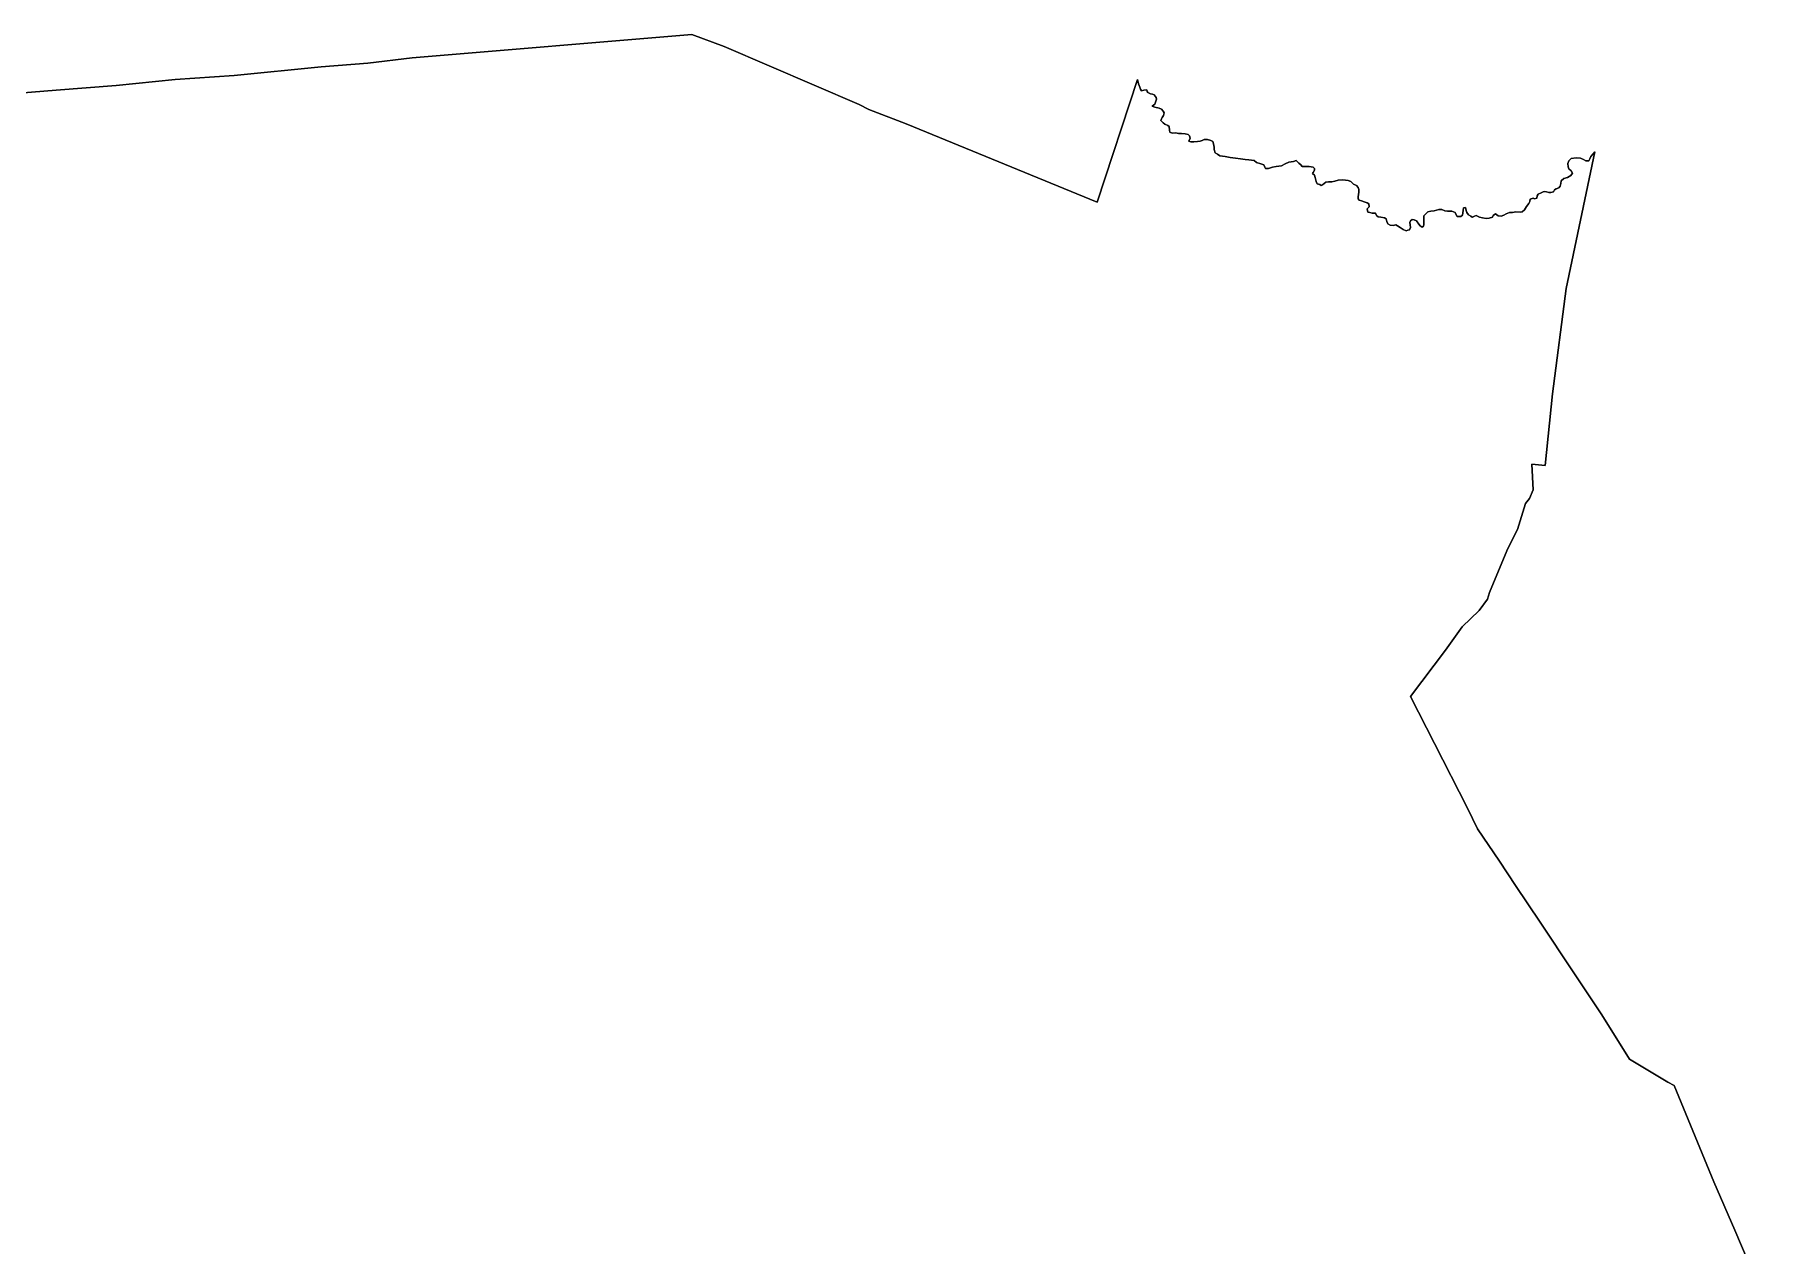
# Model space of a CAD drawing. Header units: inches. Extents: x 33.9 to 41.9, y -4.8 to 5.4.
# Drawn here: x 34.9606 to 35.1948, y 0.3951 to 0.5593 of the extents above; entities that cross this region are included whole.
import ezdxf

# ---------------------------------------------------------------- set-up
doc = ezdxf.new("R2010")
doc.units = ezdxf.units.IN
doc.header["$MEASUREMENT"] = 0
doc.layers.add('Counties', color=7, linetype='Continuous')

msp = doc.modelspace()

# ---------------------------------------------------------------- linework, layer by layer
at = {"layer": 'Counties'}
for points in [[(34.95121, 0.55079), (34.96348, 0.55175), (34.97164, 0.55241), (34.97963, 0.55319), (34.98767, 0.55373), (34.99947, 0.55493), (35.00578, 0.55541), (35.0118, 0.55613), (35.04975, 0.55931), (35.05416, 0.5577), (35.07245, 0.54981), (35.07377, 0.54915), (35.07883, 0.54719), (35.10475, 0.53655), (35.11023, 0.55323), (35.11038, 0.55264), (35.11052, 0.55217), (35.11063, 0.55191), (35.11077, 0.55169), (35.11108, 0.55177), (35.11147, 0.5518), (35.11155, 0.55158), (35.11164, 0.55144), (35.11197, 0.55127), (35.11225, 0.55121), (35.1125, 0.55113), (35.11275, 0.55079), (35.11281, 0.55054), (35.11273, 0.55026), (35.11256, 0.54987), (35.11222, 0.54959), (35.11256, 0.54945), (35.11317, 0.54931), (35.11348, 0.54917), (35.1137, 0.54892), (35.11382, 0.54867), (35.11376, 0.54833), (35.11356, 0.54805), (35.11348, 0.54786), (35.11337, 0.54763), (35.1137, 0.54733), (35.11393, 0.54716), (35.11432, 0.54699), (35.11454, 0.54685), (35.11457, 0.54635), (35.11463, 0.54607), (35.11493, 0.54595), (35.11544, 0.54598), (35.1158, 0.5459), (35.11619, 0.54587), (35.11669, 0.54584), (35.11708, 0.54573), (35.11728, 0.54556), (35.11736, 0.54526), (35.1172, 0.54486), (35.11747, 0.54475), (35.11787, 0.54475), (35.11837, 0.54481), (35.11873, 0.54484), (35.11901, 0.54495), (35.11929, 0.54509), (35.11971, 0.54506), (35.12018, 0.54495), (35.12046, 0.54481), (35.12055, 0.54447), (35.12063, 0.54405), (35.12063, 0.54372), (35.12077, 0.54327), (35.12108, 0.5431), (35.12141, 0.54285), (35.12211, 0.54277), (35.12281, 0.54265), (35.12354, 0.54254), (35.12418, 0.54246), (35.12485, 0.54235), (35.12535, 0.54232), (35.12605, 0.54221), (35.12638, 0.54193), (35.12697, 0.54179), (35.12736, 0.54162), (35.1275, 0.54134), (35.12761, 0.54115), (35.12801, 0.54115), (35.12854, 0.54131), (35.12904, 0.5414), (35.12976, 0.54151), (35.13024, 0.54179), (35.13077, 0.54201), (35.13139, 0.5421), (35.13175, 0.54221), (35.13211, 0.54187), (35.13239, 0.54165), (35.13256, 0.54143), (35.13303, 0.54143), (35.13351, 0.54143), (35.13404, 0.54131), (35.13423, 0.54115), (35.13423, 0.54092), (35.13404, 0.54061), (35.13398, 0.54048), (35.13423, 0.54022), (35.13435, 0.53992), (35.13446, 0.53936), (35.13462, 0.53905), (35.13496, 0.53899), (35.13516, 0.53882), (35.13532, 0.53891), (35.13577, 0.53927), (35.13613, 0.53933), (35.13658, 0.53933), (35.137, 0.53941), (35.13745, 0.53955), (35.138, 0.53961), (35.13845, 0.53955), (35.13881, 0.5395), (35.13918, 0.53936), (35.13954, 0.53902), (35.13993, 0.53883), (35.14018, 0.53855), (35.14024, 0.53827), (35.14027, 0.53793), (35.14018, 0.53729), (35.14018, 0.53704), (35.1403, 0.53684), (35.1406, 0.53676), (35.14099, 0.53662), (35.14141, 0.5365), (35.14161, 0.53636), (35.14164, 0.53595), (35.14138, 0.53566), (35.1415, 0.53522), (35.14175, 0.53516), (35.14205, 0.5351), (35.1425, 0.53508), (35.14264, 0.53477), (35.14287, 0.53457), (35.14323, 0.53452), (35.14373, 0.53443), (35.14395, 0.53429), (35.14404, 0.53393), (35.14421, 0.53362), (35.14451, 0.53346), (35.14493, 0.5334), (35.14529, 0.53351), (35.14552, 0.53337), (35.14585, 0.53312), (35.14627, 0.53287), (35.14669, 0.5327), (35.14691, 0.53276), (35.14711, 0.53284), (35.14728, 0.53315), (35.14722, 0.53348), (35.14719, 0.53382), (35.14728, 0.53404), (35.1475, 0.53421), (35.14775, 0.53418), (35.14806, 0.53402), (35.14842, 0.5336), (35.14856, 0.53337), (35.14884, 0.5332), (35.14901, 0.53332), (35.14909, 0.53354), (35.14909, 0.53382), (35.14907, 0.53424), (35.14909, 0.53472), (35.14937, 0.53497), (35.14962, 0.53525), (35.15001, 0.53533), (35.15046, 0.53539), (35.15113, 0.53558), (35.15152, 0.53556), (35.15191, 0.53539), (35.15228, 0.53533), (35.15247, 0.53533), (35.15289, 0.53536), (35.15331, 0.53519), (35.15342, 0.53494), (35.15359, 0.53463), (35.15409, 0.53463), (35.15432, 0.53483), (35.15437, 0.53511), (35.15443, 0.53544), (35.15446, 0.53578), (35.15471, 0.53584), (35.15482, 0.53544), (35.1549, 0.53516), (35.15513, 0.53486), (35.15546, 0.53469), (35.15563, 0.53452), (35.15568, 0.53452), (35.15596, 0.53469), (35.15619, 0.53475), (35.15661, 0.53452), (35.15705, 0.53444), (35.15753, 0.53435), (35.15792, 0.53438), (35.15839, 0.53452), (35.15848, 0.53477), (35.15879, 0.535), (35.15918, 0.53472), (35.15957, 0.53466), (35.15993, 0.53483), (35.16024, 0.535), (35.16071, 0.53517), (35.16113, 0.53519), (35.16155, 0.53528), (35.16214, 0.53522), (35.16242, 0.53528), (35.16272, 0.53553), (35.16303, 0.53598), (35.16331, 0.53637), (35.16348, 0.53665), (35.16351, 0.53699), (35.1639, 0.53712), (35.16409, 0.53701), (35.16443, 0.53712), (35.16445, 0.53743), (35.16459, 0.53766), (35.16501, 0.53785), (35.16529, 0.53799), (35.16549, 0.53802), (35.16571, 0.53799), (35.16605, 0.53788), (35.16633, 0.53788), (35.16669, 0.53799), (35.1668, 0.53824), (35.16702, 0.53839), (35.16739, 0.53852), (35.16756, 0.53875), (35.16767, 0.53911), (35.16772, 0.53945), (35.16806, 0.53976), (35.16859, 0.53992), (35.16904, 0.5402), (35.16923, 0.54051), (35.16906, 0.54082), (35.16876, 0.54107), (35.16864, 0.54135), (35.16862, 0.5418), (35.16876, 0.54219), (35.16909, 0.5425), (35.16973, 0.54258), (35.17032, 0.54253), (35.17074, 0.54236), (35.17107, 0.54219), (35.17146, 0.54216), (35.1716, 0.54244), (35.17172, 0.54275), (35.17205, 0.54311), (35.17227, 0.54342), (35.16839, 0.52484), (35.16652, 0.51057), (35.16555, 0.50084), (35.16371, 0.50103), (35.1639, 0.49756), (35.16343, 0.49639), (35.16287, 0.49569), (35.16178, 0.49216), (35.16069, 0.49004), (35.16035, 0.48928), (35.15801, 0.48363), (35.1577, 0.48273), (35.15658, 0.48117), (35.15427, 0.47895), (35.15201, 0.47579), (35.14728, 0.46953), (35.15053, 0.46315), (35.155, 0.45439), (35.15637, 0.45156), (35.15933, 0.4472), (35.16153, 0.4439), (35.16488, 0.43889), (35.16933, 0.43218), (35.17324, 0.42633), (35.17699, 0.42031), (35.18217, 0.41723), (35.18306, 0.41674), (35.18493, 0.41213), (35.18844, 0.40368), (35.19127, 0.39713), (35.19476, 0.38895)], [(35.19476, 0.38895), (35.19127, 0.39713), (35.18844, 0.40368), (35.18493, 0.41213), (35.18306, 0.41674), (35.18217, 0.41723), (35.17699, 0.42031), (35.17324, 0.42633), (35.16933, 0.43218), (35.16488, 0.43889), (35.16153, 0.4439), (35.15933, 0.4472), (35.15637, 0.45156), (35.155, 0.45439), (35.15053, 0.46315), (35.14728, 0.46953), (35.15201, 0.47579), (35.15427, 0.47895), (35.15658, 0.48117), (35.1577, 0.48273), (35.15801, 0.48363), (35.16035, 0.48928), (35.16069, 0.49004), (35.16178, 0.49216), (35.16287, 0.49569), (35.16343, 0.49639), (35.1639, 0.49756), (35.16371, 0.50103), (35.16555, 0.50084), (35.16652, 0.51057), (35.16839, 0.52484), (35.17227, 0.54342), (35.17205, 0.54311), (35.17172, 0.54275), (35.1716, 0.54244), (35.17146, 0.54216), (35.17107, 0.54219), (35.17074, 0.54236), (35.17032, 0.54253), (35.16973, 0.54258), (35.16909, 0.5425), (35.16876, 0.54219), (35.16862, 0.5418), (35.16864, 0.54135), (35.16876, 0.54107), (35.16906, 0.54082), (35.16923, 0.54051), (35.16904, 0.5402), (35.16859, 0.53992), (35.16806, 0.53976), (35.16772, 0.53945), (35.16767, 0.53911), (35.16756, 0.53875), (35.16739, 0.53852), (35.16702, 0.53839), (35.1668, 0.53824), (35.16669, 0.53799), (35.16633, 0.53788), (35.16605, 0.53788), (35.16571, 0.53799), (35.16549, 0.53802), (35.16529, 0.53799), (35.16501, 0.53785), (35.16459, 0.53766), (35.16445, 0.53743), (35.16443, 0.53712), (35.16409, 0.53701), (35.1639, 0.53712), (35.16351, 0.53699), (35.16348, 0.53665), (35.16331, 0.53637), (35.16303, 0.53598), (35.16272, 0.53553), (35.16242, 0.53528), (35.16214, 0.53522), (35.16155, 0.53528), (35.16113, 0.53519), (35.16071, 0.53517), (35.16024, 0.535), (35.15993, 0.53483), (35.15957, 0.53466), (35.15918, 0.53472), (35.15879, 0.535), (35.15848, 0.53477), (35.15839, 0.53452), (35.15792, 0.53438), (35.15753, 0.53435), (35.15705, 0.53444), (35.15661, 0.53452), (35.15619, 0.53475), (35.15596, 0.53469), (35.15568, 0.53452), (35.15563, 0.53452), (35.15546, 0.53469), (35.15513, 0.53486), (35.1549, 0.53516), (35.15482, 0.53544), (35.15471, 0.53584), (35.15446, 0.53578), (35.15443, 0.53544), (35.15437, 0.53511), (35.15432, 0.53483), (35.15409, 0.53463), (35.15359, 0.53463), (35.15342, 0.53494), (35.15331, 0.53519), (35.15289, 0.53536), (35.15247, 0.53533), (35.15228, 0.53533), (35.15191, 0.53539), (35.15152, 0.53556), (35.15113, 0.53558), (35.15046, 0.53539), (35.15001, 0.53533), (35.14962, 0.53525), (35.14937, 0.53497), (35.14909, 0.53472), (35.14907, 0.53424), (35.14909, 0.53382), (35.14909, 0.53354), (35.14901, 0.53332), (35.14884, 0.5332), (35.14856, 0.53337), (35.14842, 0.5336), (35.14806, 0.53402), (35.14775, 0.53418), (35.1475, 0.53421), (35.14728, 0.53404), (35.14719, 0.53382), (35.14722, 0.53348), (35.14728, 0.53315), (35.14711, 0.53284), (35.14691, 0.53276), (35.14669, 0.5327), (35.14627, 0.53287), (35.14585, 0.53312), (35.14552, 0.53337), (35.14529, 0.53351), (35.14493, 0.5334), (35.14451, 0.53346), (35.14421, 0.53362), (35.14404, 0.53393), (35.14395, 0.53429), (35.14373, 0.53443), (35.14323, 0.53452), (35.14287, 0.53457), (35.14264, 0.53477), (35.1425, 0.53508), (35.14205, 0.5351), (35.14175, 0.53516), (35.1415, 0.53522), (35.14138, 0.53566), (35.14164, 0.53595), (35.14161, 0.53636), (35.14141, 0.5365), (35.14099, 0.53662), (35.1406, 0.53676), (35.1403, 0.53684), (35.14018, 0.53704), (35.14018, 0.53729), (35.14027, 0.53793), (35.14024, 0.53827), (35.14018, 0.53855), (35.13993, 0.53883), (35.13954, 0.53902), (35.13918, 0.53936), (35.13881, 0.5395), (35.13845, 0.53955), (35.138, 0.53961), (35.13745, 0.53955), (35.137, 0.53941), (35.13658, 0.53933), (35.13613, 0.53933), (35.13577, 0.53927), (35.13532, 0.53891), (35.13516, 0.53882), (35.13496, 0.53899), (35.13462, 0.53905), (35.13446, 0.53936), (35.13435, 0.53992), (35.13423, 0.54022), (35.13398, 0.54048), (35.13404, 0.54061), (35.13423, 0.54092), (35.13423, 0.54115), (35.13404, 0.54131), (35.13351, 0.54143), (35.13303, 0.54143), (35.13256, 0.54143), (35.13239, 0.54165), (35.13211, 0.54187), (35.13175, 0.54221), (35.13139, 0.5421), (35.13077, 0.54201), (35.13024, 0.54179), (35.12976, 0.54151), (35.12904, 0.5414), (35.12854, 0.54131), (35.12801, 0.54115), (35.12761, 0.54115), (35.1275, 0.54134), (35.12736, 0.54162), (35.12697, 0.54179), (35.12638, 0.54193), (35.12605, 0.54221), (35.12535, 0.54232), (35.12485, 0.54235), (35.12418, 0.54246), (35.12354, 0.54254), (35.12281, 0.54265), (35.12211, 0.54277), (35.12141, 0.54285), (35.12108, 0.5431), (35.12077, 0.54327), (35.12063, 0.54372), (35.12063, 0.54405), (35.12055, 0.54447), (35.12046, 0.54481), (35.12018, 0.54495), (35.11971, 0.54506), (35.11929, 0.54509), (35.11901, 0.54495), (35.11873, 0.54484), (35.11837, 0.54481), (35.11787, 0.54475), (35.11747, 0.54475), (35.1172, 0.54486), (35.11736, 0.54526), (35.11728, 0.54556), (35.11708, 0.54573), (35.11669, 0.54584), (35.11619, 0.54587), (35.1158, 0.5459), (35.11544, 0.54598), (35.11493, 0.54595), (35.11463, 0.54607), (35.11457, 0.54635), (35.11454, 0.54685), (35.11432, 0.54699), (35.11393, 0.54716), (35.1137, 0.54733), (35.11337, 0.54763), (35.11348, 0.54786), (35.11356, 0.54805), (35.11376, 0.54833), (35.11382, 0.54867), (35.1137, 0.54892), (35.11348, 0.54917), (35.11317, 0.54931), (35.11256, 0.54945), (35.11222, 0.54959), (35.11256, 0.54987), (35.11273, 0.55026), (35.11281, 0.55054), (35.11275, 0.55079), (35.1125, 0.55113), (35.11225, 0.55121), (35.11197, 0.55127), (35.11164, 0.55144), (35.11155, 0.55158), (35.11147, 0.5518), (35.11108, 0.55177), (35.11077, 0.55169), (35.11063, 0.55191), (35.11052, 0.55217), (35.11038, 0.55264), (35.11023, 0.55323), (35.10475, 0.53655), (35.07883, 0.54719), (35.07377, 0.54915), (35.07245, 0.54981), (35.05416, 0.5577), (35.04975, 0.55931), (35.0118, 0.55613), (35.00578, 0.55541), (34.99947, 0.55493), (34.98767, 0.55373), (34.97963, 0.55319), (34.97164, 0.55241), (34.96348, 0.55175), (34.95121, 0.55079)], [(34.95121, 0.55079), (34.96348, 0.55175), (34.97164, 0.55241), (34.97963, 0.55319), (34.98767, 0.55373), (34.99947, 0.55493), (35.00578, 0.55541), (35.0118, 0.55613), (35.04975, 0.55931), (35.05416, 0.5577), (35.07245, 0.54981), (35.07377, 0.54915), (35.07883, 0.54719), (35.10475, 0.53655), (35.11023, 0.55323), (35.11038, 0.55264), (35.11052, 0.55217), (35.11063, 0.55191), (35.11077, 0.55169), (35.11108, 0.55177), (35.11147, 0.5518), (35.11155, 0.55158), (35.11164, 0.55144), (35.11197, 0.55127), (35.11225, 0.55121), (35.1125, 0.55113), (35.11275, 0.55079), (35.11281, 0.55054), (35.11273, 0.55026), (35.11256, 0.54987), (35.11222, 0.54959), (35.11256, 0.54945), (35.11317, 0.54931), (35.11348, 0.54917), (35.1137, 0.54892), (35.11382, 0.54867), (35.11376, 0.54833), (35.11356, 0.54805), (35.11348, 0.54786), (35.11337, 0.54763), (35.1137, 0.54733), (35.11393, 0.54716), (35.11432, 0.54699), (35.11454, 0.54685), (35.11457, 0.54635), (35.11463, 0.54607), (35.11493, 0.54595), (35.11544, 0.54598), (35.1158, 0.5459), (35.11619, 0.54587), (35.11669, 0.54584), (35.11708, 0.54573), (35.11728, 0.54556), (35.11736, 0.54526), (35.1172, 0.54486), (35.11747, 0.54475), (35.11787, 0.54475), (35.11837, 0.54481), (35.11873, 0.54484), (35.11901, 0.54495), (35.11929, 0.54509), (35.11971, 0.54506), (35.12018, 0.54495), (35.12046, 0.54481), (35.12055, 0.54447), (35.12063, 0.54405), (35.12063, 0.54372), (35.12077, 0.54327), (35.12108, 0.5431), (35.12141, 0.54285), (35.12211, 0.54277), (35.12281, 0.54265), (35.12354, 0.54254), (35.12418, 0.54246), (35.12485, 0.54235), (35.12535, 0.54232), (35.12605, 0.54221), (35.12638, 0.54193), (35.12697, 0.54179), (35.12736, 0.54162), (35.1275, 0.54134), (35.12761, 0.54115), (35.12801, 0.54115), (35.12854, 0.54131), (35.12904, 0.5414), (35.12976, 0.54151), (35.13024, 0.54179), (35.13077, 0.54201), (35.13139, 0.5421), (35.13175, 0.54221), (35.13211, 0.54187), (35.13239, 0.54165), (35.13256, 0.54143), (35.13303, 0.54143), (35.13351, 0.54143), (35.13404, 0.54131), (35.13423, 0.54115), (35.13423, 0.54092), (35.13404, 0.54061), (35.13398, 0.54048), (35.13423, 0.54022), (35.13435, 0.53992), (35.13446, 0.53936), (35.13462, 0.53905), (35.13496, 0.53899), (35.13516, 0.53882), (35.13532, 0.53891), (35.13577, 0.53927), (35.13613, 0.53933), (35.13658, 0.53933), (35.137, 0.53941), (35.13745, 0.53955), (35.138, 0.53961), (35.13845, 0.53955), (35.13881, 0.5395), (35.13918, 0.53936), (35.13954, 0.53902), (35.13993, 0.53883), (35.14018, 0.53855), (35.14024, 0.53827), (35.14027, 0.53793), (35.14018, 0.53729), (35.14018, 0.53704), (35.1403, 0.53684), (35.1406, 0.53676), (35.14099, 0.53662), (35.14141, 0.5365), (35.14161, 0.53636), (35.14164, 0.53595), (35.14138, 0.53566), (35.1415, 0.53522), (35.14175, 0.53516), (35.14205, 0.5351), (35.1425, 0.53508), (35.14264, 0.53477), (35.14287, 0.53457), (35.14323, 0.53452), (35.14373, 0.53443), (35.14395, 0.53429), (35.14404, 0.53393), (35.14421, 0.53362), (35.14451, 0.53346), (35.14493, 0.5334), (35.14529, 0.53351), (35.14552, 0.53337), (35.14585, 0.53312), (35.14627, 0.53287), (35.14669, 0.5327), (35.14691, 0.53276), (35.14711, 0.53284), (35.14728, 0.53315), (35.14722, 0.53348), (35.14719, 0.53382), (35.14728, 0.53404), (35.1475, 0.53421), (35.14775, 0.53418), (35.14806, 0.53402), (35.14842, 0.5336), (35.14856, 0.53337), (35.14884, 0.5332), (35.14901, 0.53332), (35.14909, 0.53354), (35.14909, 0.53382), (35.14907, 0.53424), (35.14909, 0.53472), (35.14937, 0.53497), (35.14962, 0.53525), (35.15001, 0.53533), (35.15046, 0.53539), (35.15113, 0.53558), (35.15152, 0.53556), (35.15191, 0.53539), (35.15228, 0.53533), (35.15247, 0.53533), (35.15289, 0.53536), (35.15331, 0.53519), (35.15342, 0.53494), (35.15359, 0.53463), (35.15409, 0.53463), (35.15432, 0.53483), (35.15437, 0.53511), (35.15443, 0.53544), (35.15446, 0.53578), (35.15471, 0.53584), (35.15482, 0.53544), (35.1549, 0.53516), (35.15513, 0.53486), (35.15546, 0.53469), (35.15563, 0.53452), (35.15568, 0.53452), (35.15596, 0.53469), (35.15619, 0.53475), (35.15661, 0.53452), (35.15705, 0.53444), (35.15753, 0.53435), (35.15792, 0.53438), (35.15839, 0.53452), (35.15848, 0.53477), (35.15879, 0.535), (35.15918, 0.53472), (35.15957, 0.53466), (35.15993, 0.53483), (35.16024, 0.535), (35.16071, 0.53517), (35.16113, 0.53519), (35.16155, 0.53528), (35.16214, 0.53522), (35.16242, 0.53528), (35.16272, 0.53553), (35.16303, 0.53598), (35.16331, 0.53637), (35.16348, 0.53665), (35.16351, 0.53699), (35.1639, 0.53712), (35.16409, 0.53701), (35.16443, 0.53712), (35.16445, 0.53743), (35.16459, 0.53766), (35.16501, 0.53785), (35.16529, 0.53799), (35.16549, 0.53802), (35.16571, 0.53799), (35.16605, 0.53788), (35.16633, 0.53788), (35.16669, 0.53799), (35.1668, 0.53824), (35.16702, 0.53839), (35.16739, 0.53852), (35.16756, 0.53875), (35.16767, 0.53911), (35.16772, 0.53945), (35.16806, 0.53976), (35.16859, 0.53992), (35.16904, 0.5402), (35.16923, 0.54051), (35.16906, 0.54082), (35.16876, 0.54107), (35.16864, 0.54135), (35.16862, 0.5418), (35.16876, 0.54219), (35.16909, 0.5425), (35.16973, 0.54258), (35.17032, 0.54253), (35.17074, 0.54236), (35.17107, 0.54219), (35.17146, 0.54216), (35.1716, 0.54244), (35.17172, 0.54275), (35.17205, 0.54311), (35.17227, 0.54342), (35.16839, 0.52484), (35.16652, 0.51057), (35.16555, 0.50084), (35.16371, 0.50103), (35.1639, 0.49756), (35.16343, 0.49639), (35.16287, 0.49569), (35.16178, 0.49216), (35.16069, 0.49004), (35.16035, 0.48928), (35.15801, 0.48363), (35.1577, 0.48273), (35.15658, 0.48117), (35.15427, 0.47895), (35.15201, 0.47579), (35.14728, 0.46953), (35.15053, 0.46315), (35.155, 0.45439), (35.15637, 0.45156), (35.15933, 0.4472), (35.16153, 0.4439), (35.16488, 0.43889), (35.16933, 0.43218), (35.17324, 0.42633), (35.17699, 0.42031), (35.18217, 0.41723), (35.18306, 0.41674), (35.18493, 0.41213), (35.18844, 0.40368), (35.19127, 0.39713), (35.19476, 0.38895)], [(35.19476, 0.38895), (35.19127, 0.39713), (35.18844, 0.40368), (35.18493, 0.41213), (35.18306, 0.41674), (35.18217, 0.41723), (35.17699, 0.42031), (35.17324, 0.42633), (35.16933, 0.43218), (35.16488, 0.43889), (35.16153, 0.4439), (35.15933, 0.4472), (35.15637, 0.45156), (35.155, 0.45439), (35.15053, 0.46315), (35.14728, 0.46953), (35.15201, 0.47579), (35.15427, 0.47895), (35.15658, 0.48117), (35.1577, 0.48273), (35.15801, 0.48363), (35.16035, 0.48928), (35.16069, 0.49004), (35.16178, 0.49216), (35.16287, 0.49569), (35.16343, 0.49639), (35.1639, 0.49756), (35.16371, 0.50103), (35.16555, 0.50084), (35.16652, 0.51057), (35.16839, 0.52484), (35.17227, 0.54342), (35.17205, 0.54311), (35.17172, 0.54275), (35.1716, 0.54244), (35.17146, 0.54216), (35.17107, 0.54219), (35.17074, 0.54236), (35.17032, 0.54253), (35.16973, 0.54258), (35.16909, 0.5425), (35.16876, 0.54219), (35.16862, 0.5418), (35.16864, 0.54135), (35.16876, 0.54107), (35.16906, 0.54082), (35.16923, 0.54051), (35.16904, 0.5402), (35.16859, 0.53992), (35.16806, 0.53976), (35.16772, 0.53945), (35.16767, 0.53911), (35.16756, 0.53875), (35.16739, 0.53852), (35.16702, 0.53839), (35.1668, 0.53824), (35.16669, 0.53799), (35.16633, 0.53788), (35.16605, 0.53788), (35.16571, 0.53799), (35.16549, 0.53802), (35.16529, 0.53799), (35.16501, 0.53785), (35.16459, 0.53766), (35.16445, 0.53743), (35.16443, 0.53712), (35.16409, 0.53701), (35.1639, 0.53712), (35.16351, 0.53699), (35.16348, 0.53665), (35.16331, 0.53637), (35.16303, 0.53598), (35.16272, 0.53553), (35.16242, 0.53528), (35.16214, 0.53522), (35.16155, 0.53528), (35.16113, 0.53519), (35.16071, 0.53517), (35.16024, 0.535), (35.15993, 0.53483), (35.15957, 0.53466), (35.15918, 0.53472), (35.15879, 0.535), (35.15848, 0.53477), (35.15839, 0.53452), (35.15792, 0.53438), (35.15753, 0.53435), (35.15705, 0.53444), (35.15661, 0.53452), (35.15619, 0.53475), (35.15596, 0.53469), (35.15568, 0.53452), (35.15563, 0.53452), (35.15546, 0.53469), (35.15513, 0.53486), (35.1549, 0.53516), (35.15482, 0.53544), (35.15471, 0.53584), (35.15446, 0.53578), (35.15443, 0.53544), (35.15437, 0.53511), (35.15432, 0.53483), (35.15409, 0.53463), (35.15359, 0.53463), (35.15342, 0.53494), (35.15331, 0.53519), (35.15289, 0.53536), (35.15247, 0.53533), (35.15228, 0.53533), (35.15191, 0.53539), (35.15152, 0.53556), (35.15113, 0.53558), (35.15046, 0.53539), (35.15001, 0.53533), (35.14962, 0.53525), (35.14937, 0.53497), (35.14909, 0.53472), (35.14907, 0.53424), (35.14909, 0.53382), (35.14909, 0.53354), (35.14901, 0.53332), (35.14884, 0.5332), (35.14856, 0.53337), (35.14842, 0.5336), (35.14806, 0.53402), (35.14775, 0.53418), (35.1475, 0.53421), (35.14728, 0.53404), (35.14719, 0.53382), (35.14722, 0.53348), (35.14728, 0.53315), (35.14711, 0.53284), (35.14691, 0.53276), (35.14669, 0.5327), (35.14627, 0.53287), (35.14585, 0.53312), (35.14552, 0.53337), (35.14529, 0.53351), (35.14493, 0.5334), (35.14451, 0.53346), (35.14421, 0.53362), (35.14404, 0.53393), (35.14395, 0.53429), (35.14373, 0.53443), (35.14323, 0.53452), (35.14287, 0.53457), (35.14264, 0.53477), (35.1425, 0.53508), (35.14205, 0.5351), (35.14175, 0.53516), (35.1415, 0.53522), (35.14138, 0.53566), (35.14164, 0.53595), (35.14161, 0.53636), (35.14141, 0.5365), (35.14099, 0.53662), (35.1406, 0.53676), (35.1403, 0.53684), (35.14018, 0.53704), (35.14018, 0.53729), (35.14027, 0.53793), (35.14024, 0.53827), (35.14018, 0.53855), (35.13993, 0.53883), (35.13954, 0.53902), (35.13918, 0.53936), (35.13881, 0.5395), (35.13845, 0.53955), (35.138, 0.53961), (35.13745, 0.53955), (35.137, 0.53941), (35.13658, 0.53933), (35.13613, 0.53933), (35.13577, 0.53927), (35.13532, 0.53891), (35.13516, 0.53882), (35.13496, 0.53899), (35.13462, 0.53905), (35.13446, 0.53936), (35.13435, 0.53992), (35.13423, 0.54022), (35.13398, 0.54048), (35.13404, 0.54061), (35.13423, 0.54092), (35.13423, 0.54115), (35.13404, 0.54131), (35.13351, 0.54143), (35.13303, 0.54143), (35.13256, 0.54143), (35.13239, 0.54165), (35.13211, 0.54187), (35.13175, 0.54221), (35.13139, 0.5421), (35.13077, 0.54201), (35.13024, 0.54179), (35.12976, 0.54151), (35.12904, 0.5414), (35.12854, 0.54131), (35.12801, 0.54115), (35.12761, 0.54115), (35.1275, 0.54134), (35.12736, 0.54162), (35.12697, 0.54179), (35.12638, 0.54193), (35.12605, 0.54221), (35.12535, 0.54232), (35.12485, 0.54235), (35.12418, 0.54246), (35.12354, 0.54254), (35.12281, 0.54265), (35.12211, 0.54277), (35.12141, 0.54285), (35.12108, 0.5431), (35.12077, 0.54327), (35.12063, 0.54372), (35.12063, 0.54405), (35.12055, 0.54447), (35.12046, 0.54481), (35.12018, 0.54495), (35.11971, 0.54506), (35.11929, 0.54509), (35.11901, 0.54495), (35.11873, 0.54484), (35.11837, 0.54481), (35.11787, 0.54475), (35.11747, 0.54475), (35.1172, 0.54486), (35.11736, 0.54526), (35.11728, 0.54556), (35.11708, 0.54573), (35.11669, 0.54584), (35.11619, 0.54587), (35.1158, 0.5459), (35.11544, 0.54598), (35.11493, 0.54595), (35.11463, 0.54607), (35.11457, 0.54635), (35.11454, 0.54685), (35.11432, 0.54699), (35.11393, 0.54716), (35.1137, 0.54733), (35.11337, 0.54763), (35.11348, 0.54786), (35.11356, 0.54805), (35.11376, 0.54833), (35.11382, 0.54867), (35.1137, 0.54892), (35.11348, 0.54917), (35.11317, 0.54931), (35.11256, 0.54945), (35.11222, 0.54959), (35.11256, 0.54987), (35.11273, 0.55026), (35.11281, 0.55054), (35.11275, 0.55079), (35.1125, 0.55113), (35.11225, 0.55121), (35.11197, 0.55127), (35.11164, 0.55144), (35.11155, 0.55158), (35.11147, 0.5518), (35.11108, 0.55177), (35.11077, 0.55169), (35.11063, 0.55191), (35.11052, 0.55217), (35.11038, 0.55264), (35.11023, 0.55323), (35.10475, 0.53655), (35.07883, 0.54719), (35.07377, 0.54915), (35.07245, 0.54981), (35.05416, 0.5577), (35.04975, 0.55931), (35.0118, 0.55613), (35.00578, 0.55541), (34.99947, 0.55493), (34.98767, 0.55373), (34.97963, 0.55319), (34.97164, 0.55241), (34.96348, 0.55175), (34.95121, 0.55079)]]:
    msp.add_lwpolyline(points, dxfattribs=at)

doc.saveas('drawing.dxf')
